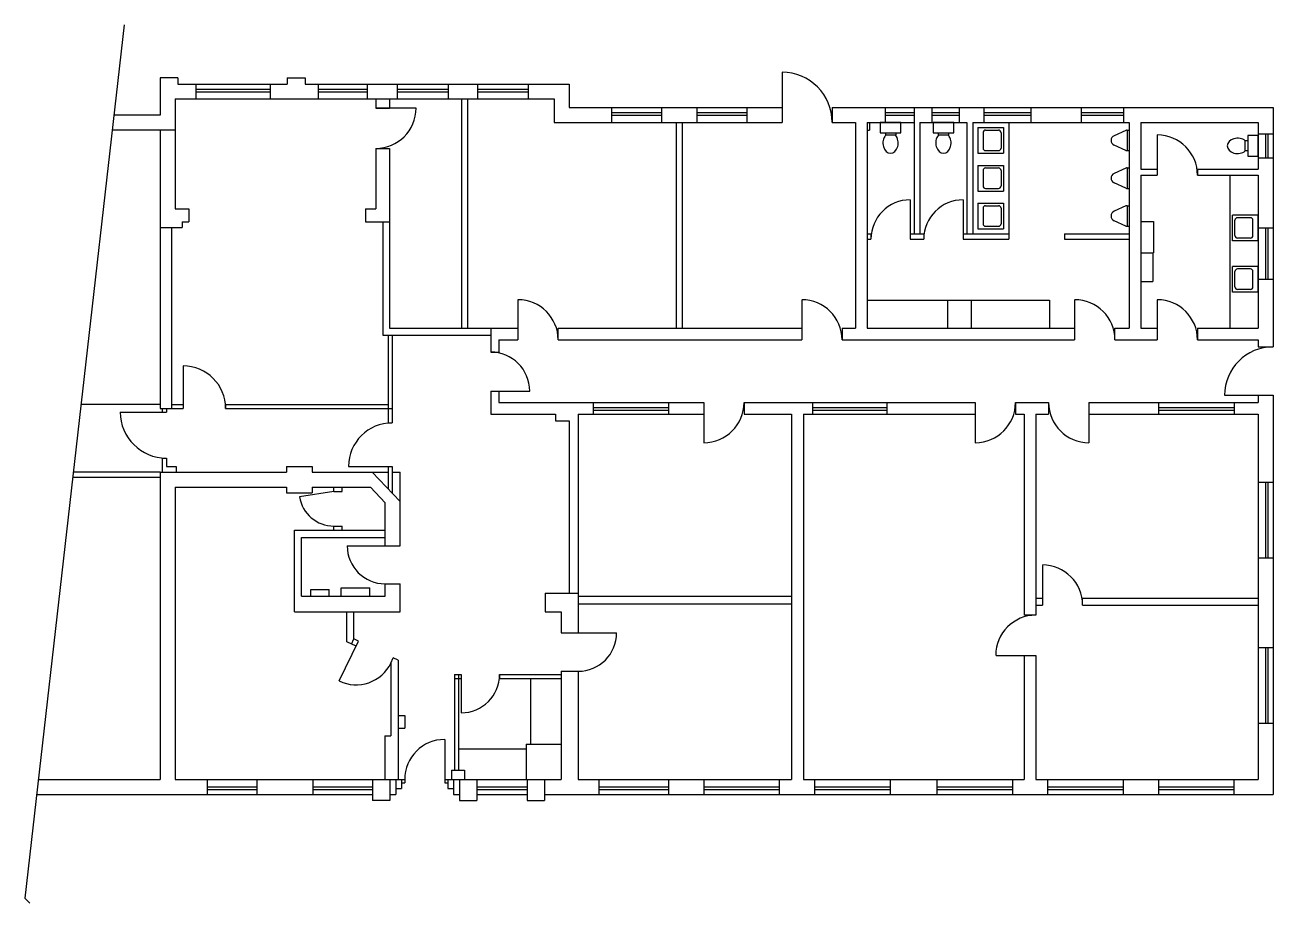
# Model space of a CAD drawing. Header units: millimetres. Extents: x 832 to 25157, y 2811 to 39455.
# Drawn here: x 832 to 25157, y 22330 to 39455 of the extents above; entities that cross this region are included whole.
import ezdxf

# ---------------------------------------------------------------- set-up
doc = ezdxf.new("R2010")
doc.units = ezdxf.units.MM

msp = doc.modelspace()

# ---------------------------------------------------------------- linework, layer by layer
for p, q in [((2766.935, 39454.995), (831.975, 22422.039)), ((15588.187, 38532.08), (15588.187, 37554.08)), ((3813.187, 38425.08), (3466.187, 38425.08)), ((3466.187, 38425.08), (3466.187, 37695.08)), ((3813.187, 38425.08), (3813.187, 38303.08)), ((3813.187, 38303.08), (5945.187, 38303.08)), ((4159.187, 38303.08), (4159.187, 38011.08)), ((4159.187, 38203.08), (5609.187, 38203.08)), ((5609.187, 38303.08), (5609.187, 38011.08)), ((5945.187, 38425.08), (6295.187, 38425.08)), ((5945.187, 38425.08), (5945.187, 38303.08)), ((6295.187, 38425.08), (6295.187, 38303.08)), ((6295.187, 38303.08), (11441.187, 38303.08)), ((6544.187, 38303.08), (6544.187, 38011.08)), ((6544.187, 38203.08), (7499.187, 38203.08)), ((7499.187, 38303.08), (7499.187, 38011.08)), ((8088.187, 38303.08), (8088.187, 38011.08)), ((8088.187, 38203.08), (9078.187, 38203.08)), ((9078.187, 38303.08), (9078.187, 38011.08)), ((9651.187, 38303.08), (9651.187, 38011.08)), ((9651.187, 38203.08), (10641.187, 38203.08)), ((10641.187, 38303.08), (10641.187, 38011.08)), ((11441.187, 38303.08), (11441.187, 37846.08)), ((3758.187, 38011.08), (11149.187, 38011.08)), ((3758.187, 38011.08), (3758.187, 35871.08)), ((4159.187, 38153.08), (5609.187, 38153.08)), ((6544.187, 38153.08), (7499.187, 38153.08)), ((7669.187, 38011.08), (7669.187, 37831.08)), ((7938.187, 38011.08), (7938.187, 37831.08)), ((8088.187, 38153.08), (9078.187, 38153.08)), ((9338.187, 38011.08), (9338.187, 33541.08)), ((9459.187, 38011.08), (9459.187, 33541.08)), ((9651.187, 38153.08), (10641.187, 38153.08)), ((11149.187, 38011.08), (11149.187, 37554.08)), ((8454.187, 37831.08), (7669.187, 37831.08)), ((7669.187, 37831.08), (7938.187, 37831.08)), ((11441.187, 37846.08), (15588.187, 37846.08)), ((12262.187, 37846.08), (12262.187, 37554.08)), ((12262.187, 37746.08), (13240.187, 37746.08)), ((13240.187, 37846.08), (13240.187, 37554.08)), ((13925.187, 37846.08), (13925.187, 37554.08)), ((13925.187, 37746.08), (14903.187, 37746.08)), ((14903.187, 37846.08), (14903.187, 37554.08)), ((16566.187, 37846.08), (25157.187, 37846.08)), ((16566.187, 37846.08), (16566.187, 37554.08)), ((17600.187, 37846.08), (17600.187, 37554.08)), ((17600.187, 37746.08), (18160.187, 37746.08)), ((18160.187, 37846.08), (18160.187, 35379.08)), ((18505.187, 37846.08), (18505.187, 37554.08)), ((18505.187, 37746.08), (19040.187, 37746.08)), ((19040.187, 37846.08), (19040.187, 37554.08)), ((19520.187, 37846.08), (19520.187, 37554.08)), ((19520.187, 37746.08), (20435.187, 37746.08)), ((20435.187, 37846.08), (20435.187, 37554.08)), ((21420.187, 37846.08), (21420.187, 37554.08)), ((21420.187, 37746.08), (22245.187, 37746.08)), ((22245.187, 37846.08), (22245.187, 37554.08)), ((25157.187, 37846.08), (25157.187, 33177.08)), ((3466.187, 37695.08), (2567.007, 37695.08)), ((11149.187, 37554.08), (15588.187, 37554.08)), ((12262.187, 37696.08), (13240.187, 37696.08)), ((13525.687, 37554.08), (13525.687, 33541.08)), ((13639.687, 37554.08), (13639.687, 33541.08)), ((13925.187, 37696.08), (14903.187, 37696.08)), ((16566.187, 37554.08), (17016.187, 37554.08)), ((17016.187, 37554.08), (17016.187, 33541.08)), ((17245.187, 37554.08), (17245.187, 33541.08)), ((17245.187, 37554.08), (18160.187, 37554.08)), ((17295.187, 37554.08), (17295.187, 37404.08)), ((17902.687, 37554.08), (17502.687, 37554.08)), ((17502.687, 37554.08), (17502.687, 37354.08)), ((17600.187, 37696.08), (18160.187, 37696.08)), ((17902.687, 37354.08), (17902.687, 37554.08)), ((18275.187, 37554.08), (18275.187, 35379.08)), ((18275.187, 37554.08), (19190.187, 37554.08)), ((18505.187, 37696.08), (19040.187, 37696.08)), ((18932.687, 37554.08), (18532.687, 37554.08)), ((18532.687, 37554.08), (18532.687, 37354.08)), ((18932.687, 37354.08), (18932.687, 37554.08)), ((19190.187, 37554.08), (19190.187, 35379.08)), ((19305.187, 37554.08), (22350.187, 37554.08)), ((19305.187, 37554.08), (19305.187, 35379.08)), ((19520.187, 37696.08), (20435.187, 37696.08)), ((20005.187, 37554.08), (20005.187, 35279.08)), ((21420.187, 37696.08), (22245.187, 37696.08)), ((22350.187, 37554.08), (22350.187, 33541.08)), ((22579.187, 37554.08), (24865.187, 37554.08)), ((22579.187, 37554.08), (22579.187, 36640.08)), ((24865.187, 37554.08), (24865.187, 36640.08)), ((3758.187, 37403.08), (2533.836, 37403.08)), ((3466.187, 37403.08), (3466.187, 31976.08)), ((17245.187, 37404.08), (17295.187, 37404.08)), ((17502.687, 37354.08), (17902.687, 37354.08)), ((17602.687, 37354.08), (17602.687, 37304.08)), ((17802.687, 37304.08), (17602.687, 37304.08)), ((17802.687, 37354.08), (17802.687, 37304.08)), ((18532.687, 37354.08), (18932.687, 37354.08)), ((18632.687, 37354.08), (18632.687, 37304.08)), ((18832.687, 37304.08), (18632.687, 37304.08)), ((18832.687, 37354.08), (18832.687, 37304.08)), ((19405.187, 37454.08), (19905.187, 37454.08)), ((19405.187, 37454.08), (19405.187, 36954.08)), ((19505.187, 37354.08), (19505.187, 37054.08)), ((19555.187, 37404.08), (19805.187, 37404.08)), ((19855.187, 37354.08), (19855.187, 37054.08)), ((19905.187, 37454.08), (19905.187, 36954.08)), ((22290.377, 37399.652), (22059.043, 37295.224)), ((22310.949, 37404.08), (22310.949, 37004.08)), ((22310.949, 37404.08), (22350.187, 37404.08)), ((22350.187, 37354.08), (22350.187, 37054.08)), ((22350.187, 37304.08), (22350.187, 37104.08)), ((22900.187, 37310.08), (22900.187, 36525.08)), ((24865.187, 37297.08), (24665.187, 37297.08)), ((24665.187, 37297.08), (24665.187, 36897.08)), ((24865.187, 37332.08), (25157.187, 37332.08)), ((24865.187, 36897.08), (24865.187, 37297.08)), ((25007.187, 37332.08), (25007.187, 36862.08)), ((25057.187, 37332.08), (25057.187, 36862.08)), ((7669.187, 37046.08), (7669.187, 35871.08)), ((7669.187, 37046.08), (7938.187, 37046.08)), ((7938.187, 37046.08), (7938.187, 33541.08)), ((19555.187, 37004.08), (19805.187, 37004.08)), ((22290.377, 37008.508), (22059.043, 37112.936)), ((22310.949, 37004.08), (22350.187, 37004.08)), ((24665.187, 37197.08), (24615.187, 37197.08)), ((24615.187, 36997.08), (24615.187, 37197.08)), ((24665.187, 36997.08), (24615.187, 36997.08)), ((19405.187, 36954.08), (19905.187, 36954.08)), ((24665.187, 36897.08), (24865.187, 36897.08)), ((24865.187, 36862.08), (25157.187, 36862.08)), ((19405.187, 36716.58), (19405.187, 36216.58)), ((19405.187, 36716.58), (19905.187, 36716.58)), ((19505.187, 36616.58), (19505.187, 36316.58)), ((19555.187, 36666.58), (19805.187, 36666.58)), ((19855.187, 36616.58), (19855.187, 36316.58)), ((19905.187, 36716.58), (19905.187, 36216.58)), ((22290.377, 36662.152), (22059.043, 36557.724)), ((22310.949, 36666.58), (22310.949, 36266.58)), ((22310.949, 36666.58), (22350.187, 36666.58)), ((22350.187, 36616.58), (22350.187, 36316.58)), ((22579.187, 36640.08), (22900.187, 36640.08)), ((22579.187, 36525.08), (22579.187, 33541.08)), ((22579.187, 36525.08), (22900.187, 36525.08)), ((23685.187, 36640.08), (24865.187, 36640.08)), ((23685.187, 36640.08), (23685.187, 36525.08)), ((23685.187, 36525.08), (24865.187, 36525.08)), ((24315.187, 36525.08), (24315.187, 33541.08)), ((24865.187, 36525.08), (24865.187, 33541.08)), ((19555.187, 36266.58), (19805.187, 36266.58)), ((22290.377, 36271.008), (22059.043, 36375.436)), ((22310.949, 36266.58), (22350.187, 36266.58)), ((18085.187, 36044.08), (18085.187, 35279.08)), ((19115.187, 36044.08), (19115.187, 35279.08)), ((19405.187, 36216.58), (19905.187, 36216.58)), ((3758.187, 35871.08), (4028.187, 35871.08)), ((4028.187, 35871.08), (4028.187, 35616.08)), ((7469.187, 35871.08), (7669.187, 35871.08)), ((7469.187, 35871.08), (7469.187, 35616.08)), ((19405.187, 35979.08), (19905.187, 35979.08)), ((19405.187, 35979.08), (19405.187, 35479.08)), ((19505.187, 35879.08), (19505.187, 35579.08)), ((19555.187, 35929.08), (19805.187, 35929.08)), ((19855.187, 35879.08), (19855.187, 35579.08)), ((19905.187, 35979.08), (19905.187, 35479.08)), ((22290.377, 35924.652), (22059.043, 35820.224)), ((22310.949, 35929.08), (22310.949, 35529.08)), ((22310.949, 35929.08), (22350.187, 35929.08)), ((22350.187, 35879.08), (22350.187, 35579.08)), ((3893.187, 35616.08), (4028.187, 35616.08)), ((3893.187, 35616.08), (3893.187, 35506.08)), ((7469.187, 35616.08), (7938.187, 35616.08)), ((7809.187, 35616.08), (7809.187, 33406.08)), ((19555.187, 35529.08), (19805.187, 35529.08)), ((22290.377, 35533.508), (22059.043, 35637.936)), ((22310.949, 35529.08), (22350.187, 35529.08)), ((22579.187, 35621.08), (22829.187, 35621.08)), ((22829.187, 35621.08), (22829.187, 35011.08)), ((24865.187, 35746.08), (24365.187, 35746.08)), ((24365.187, 35246.08), (24365.187, 35746.08)), ((24415.187, 35346.08), (24415.187, 35646.08)), ((24715.187, 35696.08), (24465.187, 35696.08)), ((24765.187, 35346.08), (24765.187, 35646.08)), ((24865.187, 35246.08), (24865.187, 35746.08)), ((3466.187, 35506.08), (3893.187, 35506.08)), ((3688.187, 35506.08), (3688.187, 31976.08)), ((17245.187, 35379.08), (17320.187, 35379.08)), ((17245.187, 35279.08), (17320.187, 35279.08)), ((17320.187, 35379.08), (17320.187, 35279.08)), ((18085.187, 35379.08), (18350.187, 35379.08)), ((18085.187, 35279.08), (18350.187, 35279.08)), ((18350.187, 35379.08), (18350.187, 35279.08)), ((19115.187, 35379.08), (20005.187, 35379.08)), ((19115.187, 35279.08), (20005.187, 35279.08)), ((19405.187, 35479.08), (19905.187, 35479.08)), ((21095.187, 35379.08), (22350.187, 35379.08)), ((21095.187, 35379.08), (21095.187, 35279.08)), ((21095.187, 35279.08), (22350.187, 35279.08)), ((24715.187, 35296.08), (24465.187, 35296.08)), ((24865.187, 35496.08), (25157.187, 35496.08)), ((25007.187, 35496.08), (25007.187, 34496.08)), ((25057.187, 35496.08), (25057.187, 34496.08)), ((24865.187, 35246.08), (24365.187, 35246.08)), ((22579.187, 35011.08), (22829.187, 35011.08)), ((22814.187, 35011.08), (22814.187, 34451.08)), ((24865.187, 34746.08), (24365.187, 34746.08)), ((24365.187, 34246.08), (24365.187, 34746.08)), ((24415.187, 34346.08), (24415.187, 34646.08)), ((24715.187, 34696.08), (24465.187, 34696.08)), ((24765.187, 34346.08), (24765.187, 34646.08)), ((24865.187, 34246.08), (24865.187, 34746.08)), ((22579.187, 34451.08), (22814.187, 34451.08)), ((24865.187, 34496.08), (25157.187, 34496.08)), ((10439.187, 34097.08), (10439.187, 33312.08)), ((15971.187, 34086.08), (15971.187, 33312.08)), ((17245.187, 34086.08), (20800.187, 34086.08)), ((18815.187, 34086.08), (18815.187, 33541.08)), ((19275.187, 34086.08), (19275.187, 33541.08)), ((20800.187, 34086.08), (20800.187, 33541.08)), ((21290.187, 34086.08), (21290.187, 33312.08)), ((22900.187, 34097.08), (22900.187, 33312.08)), ((24865.187, 34246.08), (24365.187, 34246.08)), ((24715.187, 34296.08), (24465.187, 34296.08)), ((7809.187, 33406.08), (9909.187, 33406.08)), ((7909.187, 33406.08), (7909.187, 31696.08)), ((7938.187, 33541.08), (10439.187, 33541.08)), ((7989.187, 33406.08), (7989.187, 31696.08)), ((9909.187, 33541.08), (9909.187, 33076.08)), ((9909.187, 33406.08), (9909.187, 33076.08)), ((10439.187, 33541.08), (10439.187, 33312.08)), ((11224.187, 33541.08), (15971.187, 33541.08)), ((11224.187, 33312.08), (11224.187, 33541.08)), ((16756.187, 33541.08), (17016.187, 33541.08)), ((16756.187, 33541.08), (16756.187, 33312.08)), ((17245.187, 33541.08), (21290.187, 33541.08)), ((22075.187, 33541.08), (22350.187, 33541.08)), ((22075.187, 33312.08), (22075.187, 33541.08)), ((22579.187, 33541.08), (22900.187, 33541.08)), ((23685.187, 33541.08), (24865.187, 33541.08)), ((23685.187, 33541.08), (23685.187, 33312.08)), ((10065.187, 33312.08), (10439.187, 33312.08)), ((10065.187, 33312.08), (10065.187, 33076.08)), ((11224.187, 33312.08), (15971.187, 33312.08)), ((16756.187, 33312.08), (21290.187, 33312.08)), ((22075.187, 33312.08), (22900.187, 33312.08)), ((23685.187, 33312.08), (24865.187, 33312.08)), ((24865.187, 33312.08), (24865.187, 33177.08)), ((24865.187, 33177.08), (25157.187, 33177.08)), ((9909.187, 33076.08), (10065.187, 33076.08)), ((3913.187, 32806.08), (3913.187, 31976.08)), ((9909.187, 32316.08), (10669.187, 32316.08)), ((9909.187, 32316.08), (9909.187, 32092.08)), ((10065.187, 32316.08), (10065.187, 32092.08)), ((24212.187, 32232.08), (25157.187, 32232.08)), ((24865.187, 32232.08), (24865.187, 32092.08)), ((25157.187, 32232.08), (25157.187, 24447.58)), ((3466.187, 32056.08), (1926.412, 32056.08)), ((2688.187, 31906.08), (3588.187, 31906.08)), ((3466.187, 31976.08), (3913.187, 31976.08)), ((3508.187, 31976.08), (3508.187, 31906.08)), ((3588.187, 31976.08), (3588.187, 31906.08)), ((3688.187, 32056.08), (3913.187, 32056.08)), ((4743.187, 32056.08), (7909.187, 32056.08)), ((4743.187, 32056.08), (4743.187, 31976.08)), ((4743.187, 31976.08), (7989.187, 31976.08)), ((9909.187, 32092.08), (9909.187, 31863.08)), ((10065.187, 32092.08), (14061.187, 32092.08)), ((11903.187, 32092.08), (11903.187, 31863.08)), ((11903.187, 31992.08), (13376.187, 31992.08)), ((11903.187, 31942.08), (13376.187, 31942.08)), ((13376.187, 32092.08), (13376.187, 31863.08)), ((14061.187, 32092.08), (14061.187, 31307.08)), ((14061.187, 32092.08), (14061.187, 31863.08)), ((14846.187, 32092.08), (19353.187, 32092.08)), ((14846.187, 32092.08), (14846.187, 31863.08)), ((16183.187, 32092.08), (16183.187, 31863.08)), ((16183.187, 31992.08), (17633.187, 31992.08)), ((16183.187, 31942.08), (17633.187, 31942.08)), ((17633.187, 32092.08), (17633.187, 31863.08)), ((19353.187, 32092.08), (19353.187, 31307.08)), ((19353.187, 32092.08), (19353.187, 31863.08)), ((20138.187, 32092.08), (20782.187, 32092.08)), ((20138.187, 32092.08), (20138.187, 31863.08)), ((20782.187, 32092.08), (20782.187, 31863.08)), ((21567.187, 32092.08), (24865.187, 32092.08)), ((21567.187, 32092.08), (21567.187, 31307.08)), ((22927.187, 32092.08), (22927.187, 31863.08)), ((22927.187, 31992.08), (24400.187, 31992.08)), ((22927.187, 31942.08), (24400.187, 31942.08)), ((24400.187, 32092.08), (24400.187, 31863.08)), ((7909.187, 31696.08), (7989.187, 31696.08)), ((9909.187, 31863.08), (11169.187, 31863.08)), ((11169.187, 31863.08), (11169.187, 31733.08)), ((11169.187, 31733.08), (11438.187, 31733.08)), ((11438.187, 31733.08), (11438.187, 28374.58)), ((11613.187, 31863.08), (14061.187, 31863.08)), ((11613.187, 31863.08), (11613.187, 27599.58)), ((14846.187, 31863.08), (15774.187, 31863.08)), ((15774.187, 31863.08), (15774.187, 24739.58)), ((16003.187, 31863.08), (16003.187, 24739.58)), ((16003.187, 31863.08), (19353.187, 31863.08)), ((20138.187, 31863.08), (20307.187, 31863.08)), ((20307.187, 31863.08), (20307.187, 27944.58)), ((20536.187, 31863.08), (20536.187, 27944.58)), ((20536.187, 31863.08), (20782.187, 31863.08)), ((21567.187, 31863.08), (24865.187, 31863.08)), ((24865.187, 31863.08), (24865.187, 24739.58)), ((3508.187, 31006.08), (3508.187, 30731.08)), ((3508.187, 31006.08), (3588.187, 31006.08)), ((3588.187, 31006.08), (3588.187, 30846.08)), ((3466.187, 30731.08), (1775.89, 30731.08)), ((3466.187, 30731.08), (5929.187, 30731.08)), ((3466.187, 30731.08), (3466.187, 24739.58)), ((3588.187, 30846.08), (3778.187, 30846.08)), ((3778.187, 30846.08), (3778.187, 30731.08)), ((5929.187, 30846.08), (6429.187, 30846.08)), ((5929.187, 30846.08), (5929.187, 30731.08)), ((6429.187, 30846.08), (6429.187, 30731.08)), ((6429.187, 30731.08), (7909.187, 30731.08)), ((7139.187, 30846.08), (7989.187, 30846.08)), ((8144.187, 30161.08), (7599.187, 30731.08)), ((7909.187, 30846.08), (7909.187, 30406.86)), ((7989.187, 30846.08), (7989.187, 30323.19)), ((7989.187, 30731.08), (8144.187, 30731.08)), ((8144.187, 29296.08), (8144.187, 30731.08)), ((3466.187, 30631.08), (1764.53, 30631.08)), ((3758.187, 30439.08), (5929.187, 30439.08)), ((3758.187, 30439.08), (3758.187, 24739.58)), ((5929.187, 30439.08), (5929.187, 30331.08)), ((6429.187, 30439.08), (7564.187, 30439.08)), ((6429.187, 30439.08), (6429.187, 30331.08)), ((6854.187, 30359.08), (6854.187, 30439.08)), ((7014.187, 30359.08), (7014.187, 30439.08)), ((7852.187, 30137.869), (7564.187, 30439.08)), ((24865.187, 30538.08), (25157.187, 30538.08)), ((25007.187, 30538.08), (25007.187, 29065.08)), ((25057.187, 30538.08), (25057.187, 29065.08)), ((5929.187, 30331.08), (6429.187, 30331.08)), ((6854.187, 30359.08), (6184.168, 30255.352)), ((6854.187, 30359.08), (7014.187, 30359.08)), ((7852.187, 29296.08), (7852.187, 30137.869)), ((6854.187, 29681.08), (7014.187, 29681.08)), ((6854.187, 29601.08), (6854.187, 29681.08)), ((7014.187, 29601.08), (7014.187, 29681.08)), ((6084.187, 28009.58), (6084.187, 29601.08)), ((6084.187, 29601.08), (7852.187, 29601.08)), ((6224.187, 28318.08), (6224.187, 29461.08)), ((6224.187, 29461.08), (7852.187, 29461.08)), ((7112.187, 29296.08), (8144.187, 29296.08)), ((24865.187, 29065.08), (25157.187, 29065.08)), ((20661.187, 28913.58), (20661.187, 28139.58)), ((6992.187, 28318.08), (6992.187, 28478.08)), ((6992.187, 28478.08), (7552.187, 28478.08)), ((7552.187, 28318.08), (7552.187, 28478.08)), ((7852.187, 28556.08), (8144.187, 28556.08)), ((7852.187, 28318.08), (7852.187, 28556.08)), ((8144.187, 28009.58), (8144.187, 28556.08)), ((6224.187, 28318.08), (7852.187, 28318.08)), ((6402.187, 28318.08), (6402.187, 28443.08)), ((6402.187, 28443.08), (6762.187, 28443.08)), ((6762.187, 28318.08), (6762.187, 28443.08)), ((10968.187, 28374.58), (11613.187, 28374.58)), ((10968.187, 28374.58), (10968.187, 28009.58)), ((11613.187, 28313.08), (15774.187, 28313.08)), ((20536.187, 28275.08), (20661.187, 28275.08)), ((20661.187, 28275.08), (20661.187, 28139.58)), ((21446.187, 28275.08), (24865.187, 28275.08)), ((21446.187, 28139.58), (21446.187, 28275.08)), ((6084.187, 28009.58), (8144.187, 28009.58)), ((7104.187, 27426.08), (7104.187, 28009.58)), ((7244.187, 27481.08), (7244.187, 28009.58)), ((10968.187, 28009.58), (11283.187, 28009.58)), ((11283.187, 28009.58), (11283.187, 27599.58)), ((11613.187, 28163.08), (15774.187, 28163.08)), ((20536.187, 28139.58), (20661.187, 28139.58)), ((21446.187, 28139.58), (24865.187, 28139.58)), ((20536.187, 27944.58), (20307.187, 27944.58)), ((11283.187, 27599.58), (12363.187, 27599.58)), ((6957.547, 26660.701), (7334.167, 27437.451)), ((7285.927, 27337.96), (7104.187, 27426.08)), ((7195.947, 27381.589), (7244.187, 27481.08)), ((7334.167, 27437.451), (7244.187, 27481.08)), ((24865.187, 27312.58), (25157.187, 27312.58)), ((25007.187, 27312.58), (25007.187, 25839.58)), ((25057.187, 27312.58), (25057.187, 25839.58)), ((7963.187, 27009.58), (8011.426, 27109.071)), ((7963.187, 27009.58), (7963.187, 25589.58)), ((8103.187, 27064.58), (8011.426, 27109.071)), ((8103.187, 27064.58), (8103.187, 24739.58)), ((19762.187, 27159.58), (20536.187, 27159.58)), ((20307.187, 27159.58), (20536.187, 27159.58)), ((20307.187, 27159.58), (20307.187, 24739.58)), ((20536.187, 27159.58), (20536.187, 24739.58)), ((9203.187, 26789.58), (9203.187, 24919.58)), ((9203.187, 26789.58), (9333.187, 26789.58)), ((9283.187, 26789.58), (9283.187, 24919.58)), ((9333.187, 26789.58), (9333.187, 26039.58)), ((10083.187, 26789.58), (11283.187, 26789.58)), ((10083.187, 26789.58), (10083.187, 26709.58)), ((11283.187, 26849.58), (11283.187, 24739.58)), ((11283.187, 26849.58), (11613.187, 26849.58)), ((11613.187, 26849.58), (11613.187, 24739.58)), ((9203.187, 26709.58), (9333.187, 26709.58)), ((10083.187, 26709.58), (11283.187, 26709.58)), ((10683.187, 26709.58), (10683.187, 25429.58)), ((8103.187, 25984.58), (8233.187, 25984.58)), ((8233.187, 25984.58), (8233.187, 25739.58)), ((24865.187, 25839.58), (25157.187, 25839.58)), ((7843.187, 25589.58), (7843.187, 24739.58)), ((7843.187, 25589.58), (7963.187, 25589.58)), ((8103.187, 25739.58), (8233.187, 25739.58)), ((9013.187, 25519.58), (9013.187, 24677.58)), ((9283.187, 25339.58), (10603.187, 25339.58)), ((10603.187, 25429.58), (11283.187, 25429.58)), ((10603.187, 25429.58), (10603.187, 24739.58)), ((9143.187, 24919.58), (9398.187, 24919.58)), ((9143.187, 24919.58), (9143.187, 24739.58)), ((9398.187, 24919.58), (9398.187, 24739.58)), ((1095.25, 24739.58), (3466.187, 24739.58)), ((3758.187, 24739.58), (8233.187, 24739.58)), ((4383.187, 24739.58), (4383.187, 24447.58)), ((4383.187, 24597.58), (5353.187, 24597.58)), ((5353.187, 24739.58), (5353.187, 24447.58)), ((6443.187, 24739.58), (6443.187, 24447.58)), ((6443.187, 24597.58), (7603.187, 24597.58)), ((7603.187, 24739.58), (7603.187, 24332.58)), ((7943.187, 24739.58), (7943.187, 24332.58)), ((8058.187, 24739.58), (8058.187, 24447.58)), ((8173.187, 24739.58), (8173.187, 24562.58)), ((8173.187, 24677.58), (8233.187, 24677.58)), ((8233.187, 24739.58), (8233.187, 24677.58)), ((9013.187, 24739.58), (11283.187, 24739.58)), ((9013.187, 24677.58), (9073.187, 24677.58)), ((9073.187, 24739.58), (9073.187, 24562.58)), ((9183.187, 24739.58), (9183.187, 24447.58)), ((9298.187, 24739.58), (9298.187, 24332.58)), ((9638.187, 24739.58), (9638.187, 24332.58)), ((9638.187, 24597.58), (10618.187, 24597.58)), ((10618.187, 24739.58), (10618.187, 24332.58)), ((10958.187, 24739.58), (10958.187, 24332.58)), ((11613.187, 24739.58), (15774.187, 24739.58)), ((12018.187, 24739.58), (12018.187, 24447.58)), ((12018.187, 24597.58), (13376.187, 24597.58)), ((13376.187, 24739.58), (13376.187, 24447.58)), ((14061.187, 24739.58), (14061.187, 24447.58)), ((14061.187, 24597.58), (15534.187, 24597.58)), ((15534.187, 24739.58), (15534.187, 24447.58)), ((16003.187, 24739.58), (20307.187, 24739.58)), ((16219.187, 24739.58), (16219.187, 24447.58)), ((16219.187, 24597.58), (17692.187, 24597.58)), ((17692.187, 24739.58), (17692.187, 24447.58)), ((18606.187, 24739.58), (18606.187, 24447.58)), ((18606.187, 24597.58), (20079.187, 24597.58)), ((20079.187, 24739.58), (20079.187, 24447.58)), ((20536.187, 24739.58), (24865.187, 24739.58)), ((20764.187, 24739.58), (20764.187, 24447.58)), ((20764.187, 24597.58), (22237.187, 24597.58)), ((22237.187, 24739.58), (22237.187, 24447.58)), ((22922.187, 24739.58), (22922.187, 24447.58)), ((22922.187, 24597.58), (24395.187, 24597.58)), ((24395.187, 24739.58), (24395.187, 24447.58)), ((1062.079, 24447.58), (7603.187, 24447.58)), ((4383.187, 24547.58), (5353.187, 24547.58)), ((6443.187, 24547.58), (7603.187, 24547.58)), ((7943.187, 24332.58), (7603.187, 24332.58)), ((7943.187, 24447.58), (8058.187, 24447.58)), ((8058.187, 24562.58), (8173.187, 24562.58)), ((9073.187, 24562.58), (9183.187, 24562.58)), ((9183.187, 24447.58), (9298.187, 24447.58)), ((9298.187, 24332.58), (9638.187, 24332.58)), ((9638.187, 24547.58), (10618.187, 24547.58)), ((9638.187, 24447.58), (10618.187, 24447.58)), ((10618.187, 24332.58), (10958.187, 24332.58)), ((10958.187, 24447.58), (25157.187, 24447.58)), ((12018.187, 24547.58), (13376.187, 24547.58)), ((14061.187, 24547.58), (15534.187, 24547.58)), ((16219.187, 24547.58), (17692.187, 24547.58)), ((18606.187, 24547.58), (20079.187, 24547.58)), ((20764.187, 24547.58), (22237.187, 24547.58)), ((22922.187, 24547.58), (24395.187, 24547.58)), ((831.975, 22422.039), (924.116, 22329.969))]:
    msp.add_line(p, q)
for centre, radius, start, end in [((15588.187, 37554.08), 978, 360, 90), ((7669.187, 37831.08), 785, 270, 0), ((19555.187, 37354.08), 50, 90, 180), ((19805.187, 37354.08), 50, 360, 90), ((22100.187, 37204.08), 100, 114.2951889, 245.7048111), ((22310.949, 37354.08), 50, 90, 114.2951889), ((22900.187, 36525.08), 785, 0, 90), ((19555.187, 37054.08), 50, 180, 270), ((19805.187, 37054.08), 50, 270, 360), ((22310.949, 37054.08), 50, 245.7048111, 270), ((19555.187, 36616.58), 50, 90, 180), ((19805.187, 36616.58), 50, 360, 90), ((22100.187, 36466.58), 100, 114.2951889, 245.7048111), ((22310.949, 36616.58), 50, 90, 114.2951889), ((19555.187, 36316.58), 50, 180, 270), ((19805.187, 36316.58), 50, 270, 360), ((22310.949, 36316.58), 50, 245.7048111, 270), ((18085.187, 35279.08), 765, 90, 180), ((19115.187, 35279.08), 765, 90, 180), ((19555.187, 35879.08), 50, 90, 180), ((19805.187, 35879.08), 50, 360, 90), ((22100.187, 35729.08), 100, 114.2951889, 245.7048111), ((22310.949, 35879.08), 50, 90, 114.2951889), ((19555.187, 35579.08), 50, 180, 270), ((19805.187, 35579.08), 50, 270, 360), ((22310.949, 35579.08), 50, 245.7048111, 270), ((24465.187, 35646.08), 50, 90, 180), ((24715.187, 35646.08), 50, 0, 90), ((24465.187, 35346.08), 50, 180, 270), ((24715.187, 35346.08), 50, 270, 0), ((24465.187, 34646.08), 50, 90, 180), ((24715.187, 34646.08), 50, 0, 90), ((24465.187, 34346.08), 50, 180, 270), ((24715.187, 34346.08), 50, 270, 0), ((10439.187, 33312.08), 785, 0, 90), ((15971.187, 33312.08), 785, 0, 90), ((21290.187, 33312.08), 785, 0, 90), ((22900.187, 33312.08), 785, 0, 90), ((25157.187, 32232.08), 945, 90, 180), ((9909.187, 32316.08), 760, 0, 90), ((3913.187, 31976.08), 830, 0, 90), ((3588.187, 31906.08), 900, 180, 270), ((14061.187, 32092.08), 785, 270, 0), ((19353.187, 32092.08), 785, 270, 0), ((21567.187, 32092.08), 785, 180, 270), ((7989.187, 30846.08), 850, 90, 180), ((6854.187, 30359.08), 678, 188.8003287, 270), ((7852.187, 29296.08), 740, 180, 270), ((20661.187, 28139.58), 785, 0, 90), ((20536.187, 27159.58), 785, 90, 180), ((11613.187, 27599.58), 750, 270, 0), ((7285.927, 27337.96), 752.671, 244.132825, 334.132825), ((9333.187, 26789.58), 750, 270, 0), ((9013.187, 24739.58), 780, 90, 180)]:
    msp.add_arc(centre, radius, start, end)
for centre, major_axis in [((17702.687, 37154.08), (0, -200)), ((18732.687, 37154.08), (0, -200)), ((24465.187, 37097.08), (-200, 0))]:
    msp.add_ellipse(centre, major_axis=major_axis, ratio=0.746531464, start_param=3.864326901, end_param=8.702043713)

doc.saveas('drawing.dxf')
